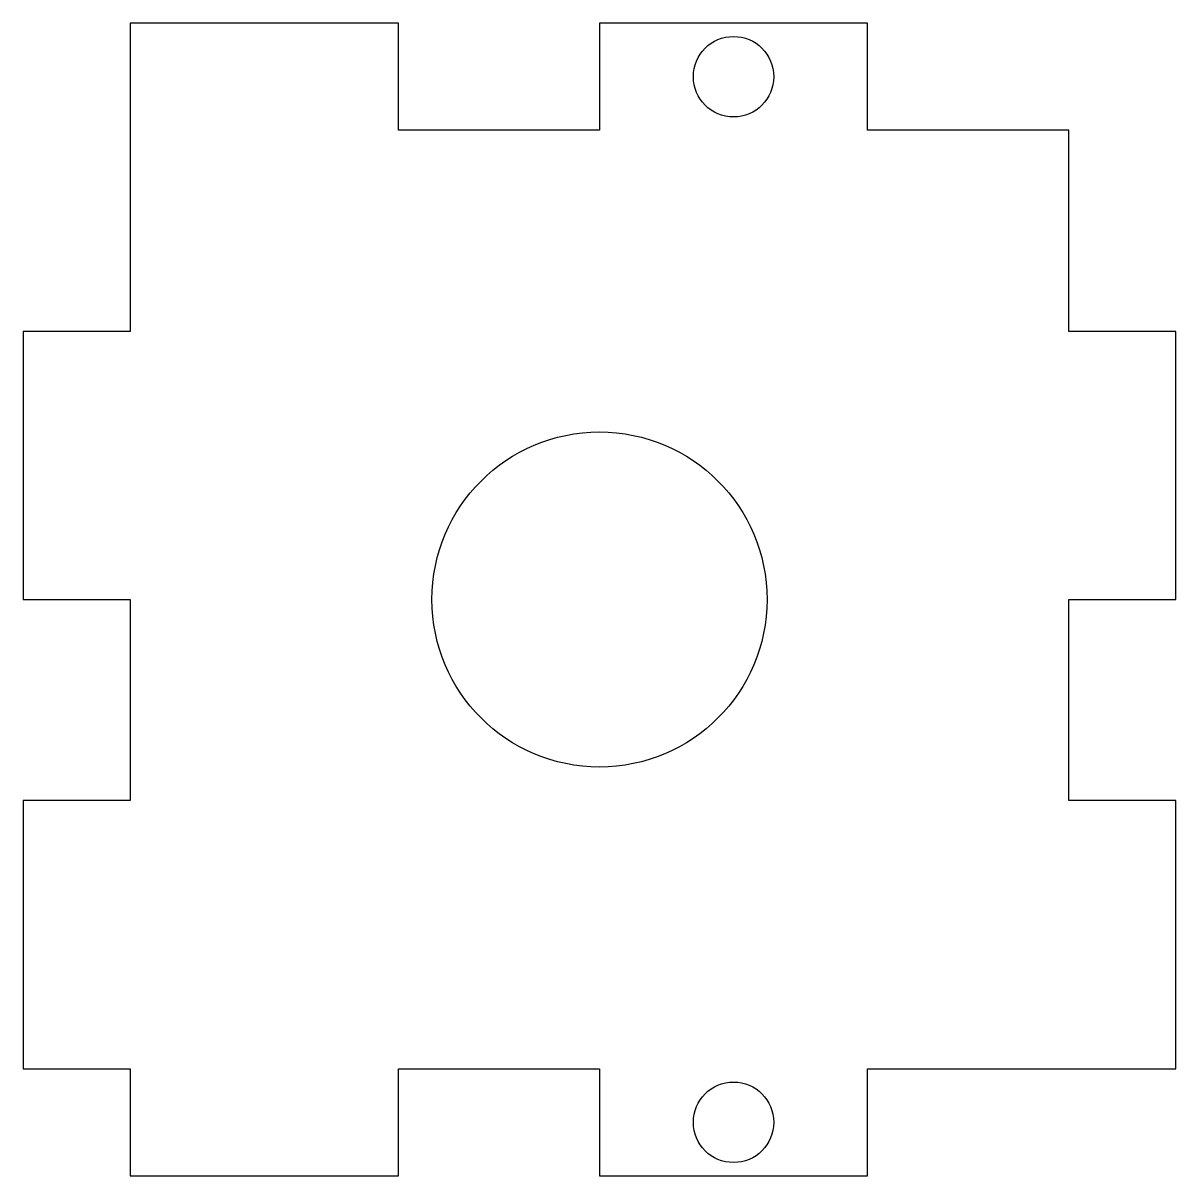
# Model space of a CAD drawing. Header units: millimetres. Extents: x -21.5 to 21.5, y -21.5 to 21.5.
import ezdxf

# ---------------------------------------------------------------- set-up
doc = ezdxf.new("R2010")
doc.units = ezdxf.units.MM

msp = doc.modelspace()

# ---------------------------------------------------------------- linework, layer by layer
msp.add_lwpolyline([(21.5, -17.5), (21.5, -7.5), (17.5, -7.5), (17.5, 0), (21.5, 0), (21.5, 10), (17.5, 10), (17.5, 17.5), (10, 17.5), (10, 21.5), (0, 21.5), (0, 17.5), (-7.5, 17.5), (-7.5, 21.5), (-17.5, 21.5), (-17.5, 10), (-21.5, 10), (-21.5, 0), (-17.5, 0), (-17.5, -7.5), (-21.5, -7.5), (-21.5, -17.5), (-17.5, -17.5), (-17.5, -21.5), (-7.5, -21.5), (-7.5, -17.5), (0, -17.5), (0, -21.5), (10, -21.5), (10, -17.5)], close=True)
for centre, radius in [((5, 19.5), 1.5), ((0, 0), 6.25), ((5, -19.5), 1.5)]:
    msp.add_circle(centre, radius)

doc.saveas('drawing.dxf')
